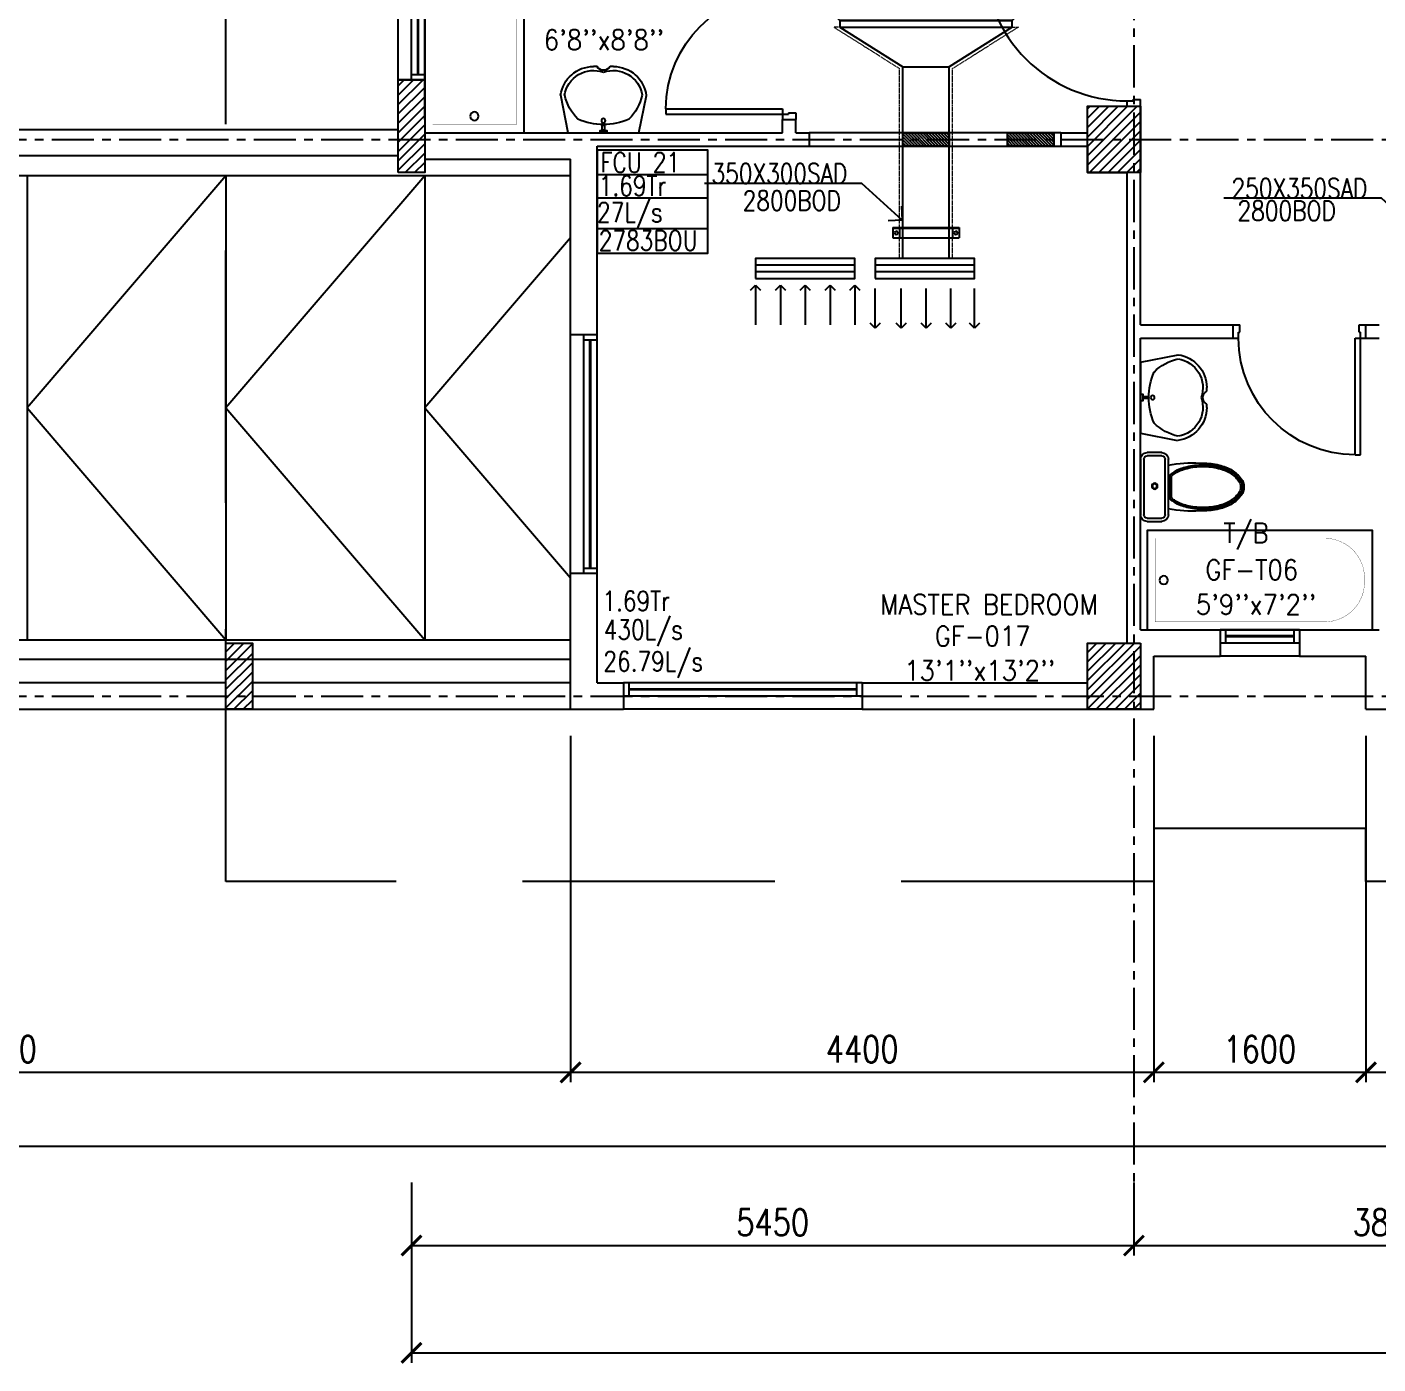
# Model space of a CAD drawing. Header units: millimetres. Extents: x -1288794 to 2153086, y -2701644 to -1428868.
# Drawn here: x 1095371 to 1105562, y -1514208 to -1504121 of the extents above; entities that cross this region are included whole.
import ezdxf

# ---------------------------------------------------------------- set-up
doc = ezdxf.new("R2010")
doc.units = ezdxf.units.MM
doc.header["$LTSCALE"] = 100
doc.header["$PDMODE"] = 34
for name, pattern in [('CENTER', [50.8, 31.75, -6.35, 6.35, -6.35]), ('DASHED2', [9.525, 6.35, -3.175]), ('HIDDEN', [9.525, 6.35, -3.175])]:
    doc.linetypes.add(name, pattern=pattern)
for name, color, linetype in [('A-ANNO-DIMS', 1, 'Continuous'), ('A-ANNO-TEXT', 8, 'Continuous'), ('A-AREA', 8, 'CENTER'), ('A-DOOR', 4, 'Continuous'), ('A-FLOR-OVHD', 4, 'DASHED2'), ('A-FLOR-PFIX', 8, 'Continuous'), ('A-GLAZ', 5, 'Continuous'), ('A-GRID', 253, 'CENTER'), ('A-WALL-FULL', 8, 'Continuous'), ('AC-FD', 1, 'Continuous'), ('AC-SAD', 3, 'Continuous'), ('AC-SAD TEXT', 3, 'Continuous'), ('AC-WALL OPENING', 1, 'Continuous'), ('FCU-AC', 160, 'Continuous'), ('HATCH', 251, 'Continuous'), ('L-WALK', 8, 'Continuous'), ('M-HANGER', 30, 'Continuous'), ('RETURN GRILL RIGHT', 1, 'Continuous'), ('S-COL- HACT.', 9, 'Continuous'), ('S-COL.', 8, 'Continuous'), ('SUPPLY GRILL RIGHT', 3, 'Continuous')]:
    doc.layers.add(name, color=color, linetype=linetype)
doc.layers.add('INSULATION', color=1, linetype='Continuous', lineweight=5)
doc.styles.add('ROMANS', font='romans.shx', dxfattribs={"width": 0.8})
doc.styles.add('SIMPLEX', font='simplex.shx', dxfattribs={"width": 0.8})
doc.dimstyles.new('100 of DIM2', dxfattribs={"dimscale": 0, "dimtxt": 200, "dimasz": 150, "dimexe": 75, "dimexo": 200, "dimgap": 75, "dimtad": 1, "dimdec": 0, "dimrnd": 5, "dimzin": 0, "dimdsep": 46, "dimtxsty": 'ROMANS', "dimblk": 'ARCHTICK', "dimcen": 100, "dimclrd": 94, "dimclre": 94, "dimclrt": 2, "dimadec": 0, "dimazin": 0, "dimtfac": 1, "dimtdec": 0, "dimtofl": 0, "dimtmove": 2, "dimatfit": 3, "dimldrblk": 'OPEN90', "dimfxl": 75, "dimtolj": 1, "dimtzin": 0, "dimarcsym": 0})
pattern_1 = [(45, (2220225.743, -1109556.65), (-35.355339, 35.355339), [])]

# ---------------------------------------------------------------- blocks, each defined once
blk = doc.blocks.new('D-100-R1')
for p, q in [((-80, 980), (-80, 100)), ((-80, 980), (-40, 980)), ((-40, 980), (-40, 55)), ((-1000, 100), (-1000, 0)), ((-1000, 100), (-960, 100)), ((-960, 100), (-960, 55)), ((-960, 55), (-950, 55)), ((-950, 55), (-950, 0)), ((-80, 100), (0, 100)), ((-50, 55), (-50, 0)), ((-50, 55), (-40, 55)), ((-50, 0), (0, 0)), ((0, 100), (0, 0)), ((-1000, 0), (-950, 0))]:
    blk.add_line(p, q)
at = {"linetype": 'Continuous'}
blk.add_arc((-80, 100), 880, 90, 180, dxfattribs=at)
blk = doc.blocks.new('D-120-R1')
for p, q in [((-80, 1180), (-40, 1180)), ((-80, 1180), (-80, 100)), ((-40, 1180), (-40, 55)), ((-1200, 100), (-1160, 100)), ((-1200, 100), (-1200, 0)), ((-1160, 100), (-1160, 55)), ((-1160, 55), (-1150, 55)), ((-1150, 55), (-1150, 0)), ((-80, 100), (0, 100)), ((-50, 55), (-40, 55)), ((-50, 55), (-50, 0)), ((-50, 0), (0, 0)), ((0, 100), (0, 0)), ((-1200, 0), (-1150, 0))]:
    blk.add_line(p, q)
at = {"linetype": 'Continuous'}
blk.add_arc((-80, 100), 1080, 90, 180, dxfattribs=at)
blk = doc.blocks.new('LAV-4')
for p, q in [((-266, 0), (-322, -283)), ((-266, 0), (268, 0)), ((268, 0), (324, -280)), ((-48, -500), (-75, -500)), ((75, -500), (50, -500))]:
    blk.add_line(p, q)
for points in [[(-25, 0), (-25, -18), (25, -18), (25, 0)], [(-9, -20), (-9, -57), (8, -57), (8, -20)]]:
    blk.add_lwpolyline(points, close=True)
blk.add_circle((0, -91), 15.4)
for centre, radius, start, end in [((0, -539), 477, 66.1261, 113.874), ((74, -366), 375, 135.3333, 167.1432), ((-74, -366), 375, 12.5199, 44.6667), ((-75, -250), 250, 187.6784, 270), ((-75, -250), 220, 188.5814, 289.9523), ((75, -250), 220, 250.0878, 350.8515), ((75, -250), 250, 270, 353.0121), ((1, -527), 55.9, 28.7827, 151.2173), ((50, -499), 0, 238.1883, 0)]:
    blk.add_arc(centre, radius, start, end)
blk = doc.blocks.new('BT-2')
blk.add_lwpolyline([(0, 750), (1700, 750), (1700, 0), (0, 0)], close=True)
at = {"const_width": 2}
blk.add_lwpolyline([(60, 690), (1340, 690, -0.414214), (1640, 390), (1640, 360, -0.414214), (1340, 60), (60, 60)], format="xyb", close=True, dxfattribs=at)
blk.add_circle((125, 375), 31.9)
blk = doc.blocks.new('W-180')
for p, q in [((1800, 100), (0, 100)), ((1800, 0), (0, 0)), ((40, 0), (40, 100)), ((1760, 100), (1760, 0))]:
    blk.add_line(p, q)
at = {"linetype": 'Continuous'}
for p, q in [((1760, 53), (40, 53)), ((1760, 47), (40, 47))]:
    blk.add_line(p, q, dxfattribs=at)
blk = doc.blocks.new('W-60')
for p, q in [((600, 100), (0, 100)), ((600, 0), (0, 0)), ((40, 0), (40, 100)), ((560, 100), (560, 0))]:
    blk.add_line(p, q)
at = {"linetype": 'Continuous'}
for p, q in [((560, 53), (40, 53)), ((560, 47), (40, 47))]:
    blk.add_line(p, q, dxfattribs=at)
blk = doc.blocks.new('WC-1')
for p, q in [((-210, 0), (210, 0)), ((-260, -160), (-260, -50)), ((-235, -160), (-235, -50)), ((-210, -25), (210, -25)), ((235, -50), (235, -160)), ((260, -50), (260, -160)), ((210, -185), (-210, -185)), ((210, -210), (-210, -210)), ((91, -223), (-91, -223)), ((86, -235), (-86, -235))]:
    blk.add_line(p, q)
for radius in [22.1, 17.1]:
    blk.add_circle((-6, -107), radius)
for centre, radius, start, end in [((-210, -50), 50, 90, 180), ((-210, -50), 25, 90, 180), ((210, -50), 50, 360, 90), ((210, -50), 25, 360, 90), ((-210, -160), 50, 180, 270), ((-210, -160), 25, 180, 270), ((210, -160), 25, 270, 360), ((210, -160), 50, 270, 360), ((722, -383), 904, 168.9529, 184.0632), ((178, -428), 341, 149.8586, 166.4766), ((178, -428), 328, 149.8586, 166.4766), ((69, -365), 214, 138.4152, 149.8586), ((69, -365), 201, 139.9943, 149.8586), ((-69, -365), 201, 30.1414, 40.0057), ((-69, -365), 214, 30.1414, 41.5848), ((-178, -428), 328, 13.5234, 30.1414), ((-178, -428), 341, 13.5234, 30.1414), ((352, -470), 520, 166.4766, 180), ((352, -470), 507, 166.4766, 180), ((-352, -470), 507, 360, 13.5234), ((-352, -470), 520, 360, 13.5234), ((352, -470), 532, 177.5541, 180), ((352, -470), 532, 180, 193.5234), ((352, -470), 520, 180, 193.5234), ((352, -470), 507, 180, 193.5234), ((-352, -470), 507, 346.4766, 360), ((-352, -470), 520, 346.4766, 360), ((-352, -470), 532, 346.4766, 360), ((-352, -470), 532, 360, 2.4459), ((178, -512), 353, 193.5234, 210.1414), ((178, -512), 341, 193.5234, 210.1414), ((178, -512), 328, 193.5234, 210.1414), ((-178, -512), 328, 329.8586, 346.4766), ((-178, -512), 341, 329.8586, 346.4766), ((-178, -512), 353, 329.8586, 346.4766), ((69, -575), 226, 210.1414, 234.4972), ((69, -575), 214, 210.1414, 234.4972), ((69, -575), 201, 210.1414, 234.4972), ((-69, -575), 201, 305.5028, 329.8586), ((-69, -575), 214, 305.5028, 329.8586), ((-69, -575), 226, 305.5028, 329.8586), ((0, -672), 108, 234.4972, 270), ((0, -672), 95.9, 234.4972, 270), ((0, -672), 83.4, 234.4972, 270), ((0, -672), 83.4, 270, 305.5028), ((0, -672), 95.9, 270, 305.5028), ((0, -672), 108, 270, 305.5028)]:
    blk.add_arc(centre, radius, start, end)
at = {"linetype": 'Continuous', "ltscale": 50}
blk.add_arc((-722, -383), 904, 355.9368, 11.0471, dxfattribs=at)
blk = doc.blocks.new('_ArchTick')
at = {"color": 0, "linetype": 'ByBlock', "const_width": 0.15}
blk.add_lwpolyline([(-0.5, -0.5), (0.5, 0.5)], dxfattribs=at)
blk = doc.blocks.new('*D473')
at = {"layer": 'A-ANNO-DIMS', "color": 94, "lineweight": -2, "ltscale": 3, "transparency": 16777216}
for p, q in [((1098271, -1512840), (1098271, -1513390)), ((1103721, -1512840), (1103721, -1513390)), ((1098271, -1513315), (1103721, -1513315))]:
    blk.add_line(p, q, dxfattribs=at)
at = {"layer": 'Defpoints', "color": 0, "ltscale": 3, "transparency": 16777216}
for p in [(1098271, -1512640), (1103721, -1512640), (1103721, -1513315)]:
    blk.add_point(p, dxfattribs=at)
at = {"layer": 'A-ANNO-DIMS', "color": 94, "lineweight": -2, "ltscale": 3, "transparency": 16777216, "xscale": 150, "yscale": 150, "zscale": 150, "rotation": 180}
blk.add_blockref('_ArchTick', (1098271, -1513315), dxfattribs=at)
at = {"layer": 'A-ANNO-DIMS', "color": 94, "lineweight": -2, "ltscale": 3, "transparency": 16777216, "xscale": 150, "yscale": 150, "zscale": 150}
blk.add_blockref('_ArchTick', (1103721, -1513315), dxfattribs=at)
at = {"layer": 'A-ANNO-DIMS', "color": 2, "ltscale": 3, "transparency": 16777216, "insert": (1100996, -1513140), "char_height": 200, "attachment_point": 5, "style": 'ROMANS'}
blk.add_mtext('\\A1;5450', dxfattribs=at)
blk = doc.blocks.new('_Open90')
at = {"color": 0, "linetype": 'ByBlock', "lineweight": -2}
for p, q in [((0, 0), (-1, 0)), ((-0.5, 0.5), (0, 0)), ((0, 0), (-0.5, -0.5))]:
    blk.add_line(p, q, dxfattribs=at)
blk = doc.blocks.new('*D474')
at = {"layer": 'A-ANNO-DIMS', "color": 94, "lineweight": -2, "ltscale": 3, "transparency": 16777216}
for p, q in [((1103721, -1512840), (1103721, -1513390)), ((1107571, -1513115), (1107571, -1513240)), ((1103721, -1513315), (1107571, -1513315))]:
    blk.add_line(p, q, dxfattribs=at)
at = {"layer": 'Defpoints', "color": 0, "ltscale": 3, "transparency": 16777216}
for p in [(1103721, -1512640), (1107571, -1513315), (1107571, -1513315)]:
    blk.add_point(p, dxfattribs=at)
at = {"layer": 'A-ANNO-DIMS', "color": 94, "lineweight": -2, "ltscale": 3, "transparency": 16777216, "xscale": 150, "yscale": 150, "zscale": 150, "rotation": 180}
blk.add_blockref('_ArchTick', (1103721, -1513315), dxfattribs=at)
at = {"layer": 'A-ANNO-DIMS', "color": 94, "lineweight": -2, "ltscale": 3, "transparency": 16777216, "xscale": 150, "yscale": 150, "zscale": 150}
blk.add_blockref('_ArchTick', (1107571, -1513315), dxfattribs=at)
at = {"layer": 'A-ANNO-DIMS', "color": 2, "ltscale": 3, "transparency": 16777216, "insert": (1105646, -1513140), "char_height": 200, "attachment_point": 5, "style": 'ROMANS'}
blk.add_mtext('\\A1;3850', dxfattribs=at)
blk = doc.blocks.new('*D478')
at = {"layer": 'A-ANNO-DIMS', "color": 94, "lineweight": -2, "ltscale": 3, "transparency": 16777216}
for p, q in [((1098271, -1512975), (1098271, -1514200)), ((1123771, -1512975), (1123771, -1514200)), ((1098271, -1514125), (1123771, -1514125))]:
    blk.add_line(p, q, dxfattribs=at)
at = {"layer": 'Defpoints', "color": 0, "ltscale": 3, "transparency": 16777216}
for p in [(1098271, -1512775), (1123771, -1512775), (1123771, -1514125)]:
    blk.add_point(p, dxfattribs=at)
at = {"layer": 'A-ANNO-DIMS', "color": 94, "lineweight": -2, "ltscale": 3, "transparency": 16777216, "xscale": 150, "yscale": 150, "zscale": 150, "rotation": 180}
blk.add_blockref('_ArchTick', (1098271, -1514125), dxfattribs=at)
at = {"layer": 'A-ANNO-DIMS', "color": 94, "lineweight": -2, "ltscale": 3, "transparency": 16777216, "xscale": 150, "yscale": 150, "zscale": 150}
blk.add_blockref('_ArchTick', (1123771, -1514125), dxfattribs=at)
at = {"layer": 'A-ANNO-DIMS', "color": 2, "ltscale": 3, "transparency": 16777216, "insert": (1111021, -1513950), "char_height": 200, "attachment_point": 5, "style": 'ROMANS'}
blk.add_mtext('\\A1;25500', dxfattribs=at)
blk = doc.blocks.new('*D483')
at = {"layer": 'A-ANNO-DIMS', "color": 94, "linetype": 'Continuous', "lineweight": -2, "ltscale": 3, "transparency": 16777216}
for p, q in [((1105471, -1509469), (1105471, -1512083)), ((1109771, -1509469), (1109771, -1512083)), ((1109771, -1512008), (1105471, -1512008))]:
    blk.add_line(p, q, dxfattribs=at)
at = {"layer": 'Defpoints', "color": 0, "linetype": 'Continuous', "ltscale": 3, "transparency": 16777216}
for p in [(1105471, -1509269), (1109771, -1509269), (1105471, -1512008)]:
    blk.add_point(p, dxfattribs=at)
at = {"layer": 'A-ANNO-DIMS', "color": 94, "linetype": 'Continuous', "lineweight": -2, "ltscale": 3, "transparency": 16777216, "xscale": 150, "yscale": 150, "zscale": 150, "rotation": 180}
blk.add_blockref('_ArchTick', (1105471, -1512008), dxfattribs=at)
at = {"layer": 'A-ANNO-DIMS', "color": 94, "linetype": 'Continuous', "lineweight": -2, "ltscale": 3, "transparency": 16777216, "xscale": 150, "yscale": 150, "zscale": 150}
blk.add_blockref('_ArchTick', (1109771, -1512008), dxfattribs=at)
at = {"layer": 'A-ANNO-DIMS', "color": 2, "linetype": 'Continuous', "ltscale": 3, "transparency": 16777216, "insert": (1107621, -1511833), "char_height": 200, "attachment_point": 5, "style": 'ROMANS'}
blk.add_mtext('\\A1;4300', dxfattribs=at)
blk = doc.blocks.new('*D484')
at = {"layer": 'A-ANNO-DIMS', "color": 94, "linetype": 'Continuous', "lineweight": -2, "ltscale": 3, "transparency": 16777216}
for p, q in [((1103871, -1509469), (1103871, -1512083)), ((1105471, -1509469), (1105471, -1512083)), ((1105471, -1512008), (1103871, -1512008))]:
    blk.add_line(p, q, dxfattribs=at)
at = {"layer": 'Defpoints', "color": 0, "linetype": 'Continuous', "ltscale": 3, "transparency": 16777216}
for p in [(1103871, -1509269), (1105471, -1509269), (1103871, -1512008)]:
    blk.add_point(p, dxfattribs=at)
at = {"layer": 'A-ANNO-DIMS', "color": 94, "linetype": 'Continuous', "lineweight": -2, "ltscale": 3, "transparency": 16777216, "xscale": 150, "yscale": 150, "zscale": 150, "rotation": 180}
blk.add_blockref('_ArchTick', (1103871, -1512008), dxfattribs=at)
at = {"layer": 'A-ANNO-DIMS', "color": 94, "linetype": 'Continuous', "lineweight": -2, "ltscale": 3, "transparency": 16777216, "xscale": 150, "yscale": 150, "zscale": 150}
blk.add_blockref('_ArchTick', (1105471, -1512008), dxfattribs=at)
at = {"layer": 'A-ANNO-DIMS', "color": 2, "linetype": 'Continuous', "ltscale": 3, "transparency": 16777216, "insert": (1104671, -1511833), "char_height": 200, "attachment_point": 5, "style": 'ROMANS'}
blk.add_mtext('\\A1;1600', dxfattribs=at)
blk = doc.blocks.new('*D479')
at = {"layer": 'A-ANNO-DIMS', "color": 94, "linetype": 'Continuous', "lineweight": -2, "ltscale": 3, "transparency": 16777216}
for p, q in [((1099471, -1509469), (1099471, -1512083)), ((1103871, -1509469), (1103871, -1512083)), ((1103871, -1512008), (1099471, -1512008))]:
    blk.add_line(p, q, dxfattribs=at)
at = {"layer": 'Defpoints', "color": 0, "linetype": 'Continuous', "ltscale": 3, "transparency": 16777216}
for p in [(1099471, -1509269), (1103871, -1509269), (1099471, -1512008)]:
    blk.add_point(p, dxfattribs=at)
at = {"layer": 'A-ANNO-DIMS', "color": 94, "linetype": 'Continuous', "lineweight": -2, "ltscale": 3, "transparency": 16777216, "xscale": 150, "yscale": 150, "zscale": 150, "rotation": 180}
blk.add_blockref('_ArchTick', (1099471, -1512008), dxfattribs=at)
at = {"layer": 'A-ANNO-DIMS', "color": 94, "linetype": 'Continuous', "lineweight": -2, "ltscale": 3, "transparency": 16777216, "xscale": 150, "yscale": 150, "zscale": 150}
blk.add_blockref('_ArchTick', (1103871, -1512008), dxfattribs=at)
at = {"layer": 'A-ANNO-DIMS', "color": 2, "linetype": 'Continuous', "ltscale": 3, "transparency": 16777216, "insert": (1101671, -1511833), "char_height": 200, "attachment_point": 5, "style": 'ROMANS'}
blk.add_mtext('\\A1;4400', dxfattribs=at)
blk = doc.blocks.new('*D480')
at = {"layer": 'A-ANNO-DIMS', "color": 94, "linetype": 'Continuous', "lineweight": -2, "ltscale": 3, "transparency": 16777216}
for p, q in [((1090871, -1509469), (1090871, -1512083)), ((1099471, -1509469), (1099471, -1512083)), ((1099471, -1512008), (1090871, -1512008))]:
    blk.add_line(p, q, dxfattribs=at)
at = {"layer": 'Defpoints', "color": 0, "linetype": 'Continuous', "ltscale": 3, "transparency": 16777216}
for p in [(1090871, -1509269), (1099471, -1509269), (1090871, -1512008)]:
    blk.add_point(p, dxfattribs=at)
at = {"layer": 'A-ANNO-DIMS', "color": 94, "linetype": 'Continuous', "lineweight": -2, "ltscale": 3, "transparency": 16777216, "xscale": 150, "yscale": 150, "zscale": 150, "rotation": 180}
blk.add_blockref('_ArchTick', (1090871, -1512008), dxfattribs=at)
at = {"layer": 'A-ANNO-DIMS', "color": 94, "linetype": 'Continuous', "lineweight": -2, "ltscale": 3, "transparency": 16777216, "xscale": 150, "yscale": 150, "zscale": 150}
blk.add_blockref('_ArchTick', (1099471, -1512008), dxfattribs=at)
at = {"layer": 'A-ANNO-DIMS', "color": 2, "linetype": 'Continuous', "ltscale": 3, "transparency": 16777216, "insert": (1095171, -1511833), "char_height": 200, "attachment_point": 5, "style": 'ROMANS'}
blk.add_mtext('\\A1;8600', dxfattribs=at)
blk = doc.blocks.new('fcu 2 tr')
h = blk.add_hatch()
h.set_pattern_fill('NET', color=3)
h.paths.add_polyline_path([(80954, -1588493), (79654, -1588493), (79654, -1588543), (80954, -1588543)])
at = {"layer": 'FCU-AC', "color": 1}
for p, q in [((80954, -1587730), (79654, -1587730)), ((79654, -1587730), (79654, -1587780)), ((80954, -1587780), (80954, -1587730)), ((79654, -1587780), (80954, -1587780)), ((80954, -1587930), (79654, -1587930)), ((79654, -1587930), (79654, -1587980)), ((80954, -1587980), (80954, -1587930)), ((79654, -1587980), (80954, -1587980))]:
    blk.add_line(p, q, dxfattribs=at)
at = {"layer": 'FCU-AC'}
for p, q in [((79654, -1587780), (79629, -1587805)), ((80979, -1587805), (79629, -1587805)), ((79654, -1587830), (79629, -1587805)), ((79654, -1587830), (79629, -1587855)), ((80954, -1587780), (79654, -1587780)), ((80954, -1587830), (79654, -1587830)), ((80954, -1587830), (79654, -1587830)), ((80954, -1587780), (80979, -1587805)), ((80954, -1587830), (80979, -1587805)), ((80954, -1587830), (80979, -1587855)), ((80979, -1587855), (79629, -1587855)), ((79654, -1587880), (79629, -1587855)), ((79654, -1587880), (79629, -1587905)), ((80979, -1587905), (79629, -1587905)), ((79654, -1587930), (79629, -1587905)), ((80954, -1587880), (79654, -1587880)), ((80954, -1587880), (79654, -1587880)), ((80954, -1587880), (80979, -1587855)), ((80954, -1587880), (80979, -1587905)), ((80954, -1587930), (80979, -1587905))]:
    blk.add_line(p, q, dxfattribs=at)
blk.add_lwpolyline([(79604, -1588493), (81004, -1588493), (81004, -1587980), (79604, -1587980)], close=True, dxfattribs=at)
at = {"layer": 'FCU-AC', "color": 6}
for points in [[(79529, -1588093), (81079, -1588093), (81079, -1588043), (79529, -1588043)], [(79529, -1588393), (81079, -1588393), (81079, -1588343), (79529, -1588343)]]:
    blk.add_lwpolyline(points, close=True, dxfattribs=at)
at = {"layer": 'FCU-AC', "color": 3}
blk.add_lwpolyline([(79654, -1588543), (80954, -1588543), (80954, -1588493), (79654, -1588493)], close=True, dxfattribs=at)
at = {"layer": 'FCU-AC', "color": 6}
for centre in [(79566, -1588068), (81041, -1588068), (79566, -1588368), (81041, -1588368)]:
    blk.add_circle(centre, 12.5, dxfattribs=at)
blk = doc.blocks.new('*U424')
at = {"linetype": 'Continuous'}
for p, q in [((-38, -231), (-38, 269)), ((42, 269), (-38, 269)), ((42, 219), (-38, 219)), ((37, -231), (37, 269)), ((42, -231), (42, 269)), ((42, -181), (-38, -181)), ((42, -231), (-38, -231))]:
    blk.add_line(p, q, dxfattribs=at)
for centre in [(0, 244), (0, -206)]:
    blk.add_circle(centre, 12.5, dxfattribs=at)
blk = doc.blocks.new('SUPPLY GRILL RIGHT')
at = {"layer": 'SUPPLY GRILL RIGHT'}
for p, q in [((375, 25), (-375, 25)), ((375, -25), (375, 25)), ((375, -25), (-375, -25)), ((375, -75), (375, -25))]:
    blk.add_line(p, q, dxfattribs=at)
blk.add_lwpolyline([(-375, -75), (375, -75), (375, 75), (-375, 75)], close=True, dxfattribs=at)
for points in [[(-375, -450), (-375, -150)], [(-178.5, -450), (-178.5, -150)], [(9, -450), (9, -150)], [(196.5, -450), (196.5, -150)], [(375, -450), (375, -150)]]:
    blk.add_leader(points, dimstyle='100 of DIM2', override={"dimscale": 1, "dimasz": 75, "dimtad": 0, "dimclrd": 0, "dimfxl": 0.2}, dxfattribs=at)
blk = doc.blocks.new('RETURN GRILL RIGHT')
at = {"layer": 'RETURN GRILL RIGHT'}
for p, q in [((375, 25), (-375, 25)), ((375, -25), (-375, -25))]:
    blk.add_line(p, q, dxfattribs=at)
blk.add_lwpolyline([(-375, -75), (375, -75), (375, 75), (-375, 75)], close=True, dxfattribs=at)
for points in [[(-375, -125), (-375, -425)], [(-187.5, -125), (-187.5, -425)], [(0, -125), (0, -425)], [(187.5, -125), (187.5, -425)], [(375, -125), (375, -425)]]:
    blk.add_leader(points, dimstyle='100 of DIM2', override={"dimscale": 1, "dimasz": 75, "dimtad": 0, "dimclrd": 0, "dimfxl": 0.2}, dxfattribs=at)

msp = doc.modelspace()

# ---------------------------------------------------------------- hatches: boundary and pattern name
at = {"layer": 'AC-FD', "linetype": 'ByBlock'}
h = msp.add_hatch(dxfattribs=at)
h.set_pattern_fill('ANSI31', color=256, scale=5, angle=90, style=0)
h.set_pattern_definition([(135, (-489457.18, -1566958.634), (-11.22532015, -11.22532015), [])])
h.paths.add_polyline_path([(1102327.9, -1505018.7), (1102327.9, -1504918.7), (1101977.9, -1504918.6), (1101977.9, -1505018.6)])
at = {"layer": 'AC-WALL OPENING', "linetype": 'ByBlock'}
h = msp.add_hatch(dxfattribs=at)
h.set_pattern_fill('ANSI31', color=256, scale=5, angle=-90, style=0)
h.set_pattern_definition([(315, (2694416.516, -1442978.635), (11.22532015, 11.22532015), [])])
h.paths.add_polyline_path([(1102766.5, -1504918.6), (1102766.5, -1505018.6), (1103116.5, -1505018.6), (1103116.5, -1504918.6)])
at = {"layer": 'S-COL- HACT.', "linetype": 'Continuous', "ltscale": 3}
h = msp.add_hatch(dxfattribs=at)
h.set_pattern_fill('ANSI31', color=256, scale=400, style=0)
h.set_pattern_definition(pattern_1)
h.paths.add_polyline_path([(1098170.6, -1505218.6), (1098170.6, -1504518.6), (1098370.6, -1504518.6), (1098370.6, -1505218.6)])
h = msp.add_hatch(dxfattribs=at)
h.set_pattern_fill('ANSI31', color=256, scale=400, style=0)
h.set_pattern_definition(pattern_1)
h.paths.add_polyline_path([(1103770.6, -1504718.6), (1103770.6, -1505218.6), (1103370.6, -1505218.6), (1103370.6, -1504718.6)])
h = msp.add_hatch(dxfattribs=at)
h.set_pattern_fill('ANSI31', color=256, scale=400, style=0)
h.set_pattern_definition(pattern_1)
h.paths.add_polyline_path([(1097070.6, -1508768.6), (1097070.6, -1509268.6), (1096870.6, -1509268.6), (1096870.6, -1508768.6)])
h = msp.add_hatch(dxfattribs=at)
h.set_pattern_fill('ANSI31', color=256, scale=400, style=0)
h.set_pattern_definition(pattern_1)
h.paths.add_polyline_path([(1103770.6, -1508768.6), (1103770.6, -1509268.6), (1103370.6, -1509268.6), (1103370.6, -1508768.6)])

# ---------------------------------------------------------------- linework, layer by layer
at = {"layer": 'A-AREA', "linetype": 'Continuous', "ltscale": 3}
for p, q in [((1090870.6, -1504893.6), (1098170.6, -1504893.6)), ((1098170.6, -1505093.6), (1090870.6, -1505093.6)), ((1096870.6, -1509068.6), (1090870.6, -1509068.6)), ((1099470.6, -1509068.6), (1097070.6, -1509068.6)), ((1090870.6, -1509268.6), (1099470.6, -1509268.6))]:
    msp.add_line(p, q, dxfattribs=at)
at = {"layer": 'A-AREA', "ltscale": 15}
msp.add_line((1125970.6, -1512568.6), (1090870.6, -1512568.6), dxfattribs=at)
at = {"layer": 'A-FLOR-OVHD', "linetype": 'Continuous', "ltscale": 3}
for p, q in [((1103170.6, -1504918.6), (1101270.6, -1504918.6)), ((1101270.6, -1505018.6), (1103170.6, -1505018.6))]:
    msp.add_line(p, q, dxfattribs=at)
at = {"layer": 'A-FLOR-OVHD', "ltscale": 3}
msp.add_lwpolyline([(1123870.6, -1509268.6), (1123870.6, -1510568.6), (1111070.6, -1510568.6), (1111070.6, -1509268.6), (1109770.6, -1509268.6), (1109770.6, -1510568.6), (1105470.6, -1510568.6), (1105470.6, -1510168.6), (1103870.6, -1510168.6), (1103870.6, -1510568.6), (1096870.6, -1510568.6), (1096870.6, -1500918.6), (1095870.6, -1500918.6), (1095870.6, -1496418.6)], dxfattribs=at)
msp.add_lwpolyline([(1123870.6, -1509268.6), (1123870.6, -1510568.6), (1111070.6, -1510568.6), (1111070.6, -1509268.6), (1109770.6, -1509268.6), (1109770.6, -1510568.6), (1105470.6, -1510568.6), (1105470.6, -1510168.6), (1103870.6, -1510168.6), (1103870.6, -1510568.6), (1096870.6, -1510568.6), (1096870.6, -1500918.6), (1095870.6, -1500918.6), (1095870.6, -1496418.6)], dxfattribs=at)
at = {"layer": 'A-GLAZ', "ltscale": 3}
for p, q in [((1098170.6, -1504518.6), (1098170.6, -1503918.6)), ((1099470.6, -1508243.6), (1099470.6, -1506443.6)), ((1104970.6, -1508868.6), (1104370.6, -1508868.6)), ((1101670.6, -1509268.6), (1099870.6, -1509268.6))]:
    msp.add_line(p, q, dxfattribs=at)
at = {"layer": 'A-GRID', "ltscale": 0.1}
for p, q in [((1103720.6, -1465142.6), (1103720.6, -1513277)), ((1086413.3, -1504968.6), (1129952.9, -1504968.6)), ((1086413.3, -1509168.6), (1129952.9, -1509168.6))]:
    msp.add_line(p, q, dxfattribs=at)
at = {"layer": 'A-WALL-FULL', "ltscale": 3}
for p, q in [((1098370.6, -1504518.6), (1098170.6, -1504518.6)), ((1098170.6, -1505218.6), (1098170.6, -1504518.6)), ((1098370.6, -1504818.6), (1098370.6, -1504518.6)), ((1098370.6, -1504818.6), (1098370.6, -1504518.6)), ((1103670.6, -1504718.6), (1103770.6, -1504718.6)), ((1103770.6, -1506368.6), (1103770.6, -1504718.6)), ((1101070.6, -1504818.6), (1101170.6, -1504818.6)), ((1101070.6, -1504918.6), (1101070.6, -1504818.6)), ((1101170.6, -1504918.6), (1101170.6, -1504818.6)), ((1098370.6, -1504918.6), (1101070.6, -1504918.6)), ((1101170.6, -1504918.6), (1101270.6, -1504918.6)), ((1101270.6, -1504918.6), (1101270.6, -1505018.6)), ((1103170.6, -1504918.6), (1103370.6, -1504918.6)), ((1103170.6, -1504918.6), (1103170.6, -1505018.6)), ((1099670.6, -1505018.6), (1101270.6, -1505018.6)), ((1099670.6, -1506443.6), (1099670.6, -1505018.6)), ((1103170.6, -1505018.6), (1103370.6, -1505018.6)), ((1098370.6, -1505118.6), (1099470.6, -1505118.6)), ((1098370.6, -1505118.6), (1098370.6, -1505218.6)), ((1099470.6, -1506443.6), (1099470.6, -1505118.6)), ((1098370.6, -1505218.6), (1098170.6, -1505218.6)), ((1103670.6, -1508768.6), (1103670.6, -1505218.6)), ((1103770.6, -1506368.6), (1104470.6, -1506368.6)), ((1104470.6, -1506468.6), (1104470.6, -1506368.6)), ((1105470.6, -1506468.6), (1105470.6, -1506368.6)), ((1105470.6, -1506368.6), (1105570.6, -1506368.6)), ((1099670.6, -1506443.6), (1099470.6, -1506443.6)), ((1103770.6, -1506468.6), (1104470.6, -1506468.6)), ((1103770.6, -1508668.6), (1103770.6, -1506468.6)), ((1105470.6, -1506468.6), (1105570.6, -1506468.6)), ((1099470.6, -1509268.6), (1099470.6, -1508243.6)), ((1099670.6, -1508243.6), (1099470.6, -1508243.6)), ((1099670.6, -1509068.6), (1099670.6, -1508243.6)), ((1103770.6, -1508668.6), (1104370.6, -1508668.6)), ((1104370.6, -1508668.6), (1104370.6, -1508868.6)), ((1104970.6, -1508668.6), (1105570.6, -1508668.6)), ((1104970.6, -1508668.6), (1104970.6, -1508868.6)), ((1103870.6, -1509268.6), (1103870.6, -1508868.6)), ((1103870.6, -1508868.6), (1104370.6, -1508868.6)), ((1104970.6, -1508868.6), (1105470.6, -1508868.6)), ((1105470.6, -1509268.6), (1105470.6, -1508868.6)), ((1099670.6, -1509068.6), (1099870.6, -1509068.6)), ((1099870.6, -1509068.6), (1099870.6, -1509268.6)), ((1101670.6, -1509068.6), (1103370.6, -1509068.6)), ((1101670.6, -1509068.6), (1101670.6, -1509268.6)), ((1099470.6, -1509268.6), (1099870.6, -1509268.6)), ((1101670.6, -1509268.6), (1103870.6, -1509268.6)), ((1105470.6, -1509268.6), (1106620.6, -1509268.6))]:
    msp.add_line(p, q, dxfattribs=at)
at = {"layer": 'A-WALL-FULL', "linetype": 'Continuous', "ltscale": 3}
for p, q in [((1103370.6, -1504918.6), (1103370.6, -1504718.6)), ((1103370.6, -1504718.6), (1103770.6, -1504718.6)), ((1103370.6, -1505018.6), (1103370.6, -1505218.6)), ((1103370.6, -1505218.6), (1103670.6, -1505218.6)), ((1103370.6, -1509068.6), (1103370.6, -1508768.6)), ((1103370.6, -1508768.6), (1103670.6, -1508768.6))]:
    msp.add_line(p, q, dxfattribs=at)
msp.add_lwpolyline([(1096870.6, -1508768.6), (1097070.6, -1508768.6), (1097070.6, -1509268.6), (1096870.6, -1509268.6)], close=True, dxfattribs=at)
at = {"layer": 'AC-FD', "linetype": 'ByBlock'}
msp.add_lwpolyline([(1101977.9, -1505018.6), (1101977.9, -1504918.6), (1102327.9, -1504918.7), (1102327.9, -1505018.7)], close=True, dxfattribs=at)
at = {"layer": 'AC-SAD'}
for p, q in [((1101502.9, -1504120.7), (1102802.9, -1504120.7)), ((1101502.9, -1504120.7), (1101977.9, -1504420.7)), ((1102802.9, -1504120.7), (1102327.9, -1504420.7)), ((1101977.9, -1505868.6), (1101977.9, -1504420.7)), ((1101977.9, -1504420.7), (1102327.9, -1504420.7)), ((1102327.9, -1505868.6), (1102327.9, -1504420.7))]:
    msp.add_line(p, q, dxfattribs=at)
at = {"layer": 'AC-SAD TEXT'}
for p, q in [((1099670.6, -1505233), (1100507.7, -1505233)), ((1099670.6, -1505410.6), (1100507.7, -1505410.6)), ((1099670.6, -1505641.8), (1100507.7, -1505641.8))]:
    msp.add_line(p, q, dxfattribs=at)
msp.add_lwpolyline([(1099670.6, -1505826.3), (1100507.7, -1505826.3), (1100507.7, -1505050.3), (1099670.6, -1505050.3)], close=True, dxfattribs=at)
at = {"layer": 'AC-WALL OPENING', "linetype": 'ByBlock'}
msp.add_lwpolyline([(1103116.5, -1504918.6), (1103116.5, -1505018.6), (1102766.5, -1505018.6), (1102766.5, -1504918.6)], close=True, dxfattribs=at)
at = {"layer": 'HATCH', "ltscale": 3}
for p, q in [((1095370.6, -1505243.6), (1095370.6, -1508743.6)), ((1096870.6, -1505243.6), (1096870.6, -1508743.6)), ((1098370.6, -1505243.6), (1098370.6, -1508743.6))]:
    msp.add_line(p, q, dxfattribs=at)
for points in [[(1096870.6, -1505243.6), (1095370.6, -1506993.6), (1096870.6, -1508743.6)], [(1098370.6, -1505243.6), (1096870.6, -1506993.6), (1098370.6, -1508743.6)], [(1099470.6, -1505710.3), (1098370.6, -1506993.6), (1099470.6, -1508277)]]:
    msp.add_lwpolyline(points, dxfattribs=at)
at = {"layer": 'INSULATION', "linetype": 'HIDDEN', "ltscale": 0.01}
for p, q in [((1101456.1, -1504120.7), (1101952.9, -1504434.5)), ((1101502.9, -1504120.7), (1101456.1, -1504120.7)), ((1102849.7, -1504120.7), (1102352.9, -1504434.5)), ((1102802.9, -1504120.7), (1102849.7, -1504120.7)), ((1101952.9, -1505868.6), (1101952.9, -1504434.5)), ((1102352.9, -1505868.6), (1102352.9, -1504434.5))]:
    msp.add_line(p, q, dxfattribs=at)
at = {"layer": 'L-WALK', "ltscale": 3}
for p, q in [((1098170.6, -1505093.6), (1089870.6, -1505093.6)), ((1099470.6, -1505243.6), (1089870.6, -1505243.6)), ((1093350.9, -1508743.6), (1099470.6, -1508743.6)), ((1099470.6, -1508893.6), (1089870.6, -1508893.6))]:
    msp.add_line(p, q, dxfattribs=at)
at = {"layer": 'S-COL.', "linetype": 'Continuous', "ltscale": 3}
for points in [[(1098170.6, -1505218.6), (1098170.6, -1504518.6), (1098370.6, -1504518.6), (1098370.6, -1505218.6)], [(1103770.6, -1504718.6), (1103770.6, -1505218.6), (1103370.6, -1505218.6), (1103370.6, -1504718.6)], [(1103770.6, -1504718.6), (1103770.6, -1505218.6), (1103370.6, -1505218.6), (1103370.6, -1504718.6)], [(1103770.6, -1504718.6), (1103770.6, -1505218.6), (1103370.6, -1505218.6), (1103370.6, -1504718.6)], [(1097070.6, -1508768.6), (1097070.6, -1509268.6), (1096870.6, -1509268.6), (1096870.6, -1508768.6)], [(1103770.6, -1508768.6), (1103770.6, -1509268.6), (1103370.6, -1509268.6), (1103370.6, -1508768.6)]]:
    msp.add_lwpolyline(points, close=True, dxfattribs=at)

# ---------------------------------------------------------------- block references
at = {"layer": 'A-DOOR', "ltscale": 3, "rotation": 90}
msp.add_blockref('D-120-R1', (1103770.6, -1503518.6), dxfattribs=at)
at = {"layer": 'A-DOOR', "ltscale": 3, "xscale": -1}
for p, rotation in [((1101170.6, -1504818.6), 90), ((1105470.6, -1506368.6), 180)]:
    msp.add_blockref('D-100-R1', p, dxfattribs=dict(at, rotation=rotation))
at = {"layer": 'A-FLOR-PFIX', "ltscale": 3, "xscale": -1}
for name, p, rotation in [('BT-2', (1098370.6, -1504918.6), 270), ('LAV-4', (1099718.9, -1504918.6), 180), ('LAV-4', (1103770.6, -1506916.5), 90), ('WC-1', (1103770.6, -1507591.6), 90), ('BT-2', (1103820.6, -1507918.6), 180)]:
    msp.add_blockref(name, p, dxfattribs=dict(at, rotation=rotation))
at = {"layer": 'A-GLAZ', "ltscale": 3, "xscale": -1}
for name, p, rotation in [('W-60', (1098370.6, -1503918.6), 90), ('W-180', (1099670.6, -1506443.6), 90), ('W-60', (1104370.6, -1508668.6), 180), ('W-180', (1099870.6, -1509068.6), 180)]:
    msp.add_blockref(name, p, dxfattribs=dict(at, rotation=rotation))
at = {"layer": 'FCU-AC', "rotation": 180}
msp.add_blockref('fcu 2 tr', (1182456.4, -3091850.7), dxfattribs=at)
at = {"layer": 'M-HANGER', "xscale": -1, "rotation": 270}
msp.add_blockref('*U424', (1102134.4, -1505674.4), dxfattribs=at)
at = {"layer": 'RETURN GRILL RIGHT'}
msp.add_blockref('RETURN GRILL RIGHT', (1101241.4, -1505943.6), dxfattribs=at)
at = {"layer": 'SUPPLY GRILL RIGHT'}
msp.add_blockref('SUPPLY GRILL RIGHT', (1102143.9, -1505943.6), dxfattribs=at)

# ---------------------------------------------------------------- texts
at = {"layer": 'A-ANNO-TEXT', "style": 'ROMANS', "width": 0.9}
for s, p in [("6'8''x8'8''", (1099268.7, -1504292.6)), ('T/B', (1104395.2, -1508013.1)), ('GF-T06', (1104259.6, -1508290.7)), ('MASTER BEDROOM', (1101805.1, -1508552.8)), ("5'9''x7'2''", (1104188.3, -1508552.7)), ('GF-017', (1102218.3, -1508791)), ("13'1''x13'2''", (1101988.5, -1509051.2))]:
    msp.add_text(s, height=150, dxfattribs=at).set_placement(p)
at = {"layer": 'AC-SAD TEXT', "style": 'SIMPLEX', "width": 0.8}
for s, p in [('FCU 21', (1099695.3, -1505216.9)), ('350X300SAD', (1100534.7, -1505300.7)), ('1.69Tr', (1099683.8, -1505393.4)), ('250X350SAD', (1104457.6, -1505413.3)), ('2800BOD', (1100769.8, -1505505.6)), ('27L/s', (1099670.6, -1505594)), ('2800BOD', (1104502.8, -1505581.5)), ('2783BOU', (1099683.8, -1505806.4)), ('1.69Tr', (1099711.5, -1508526.4)), ('430L/s', (1099720.9, -1508742.5)), ('26.79L/s', (1099718.5, -1508981.7))]:
    msp.add_text(s, height=150, dxfattribs=at).set_placement(p)

# ---------------------------------------------------------------- dimensions: what is measured, and where the dimension line sits
at = {"layer": 'A-ANNO-DIMS', "linetype": 'Continuous', "ltscale": 3}
for base, p1, p2, picture, middle in [((1090870.6, -1512007.6), (1099470.6, -1509268.6), (1090870.6, -1509268.6), '*D480', (1095170.6, -1511832.6)), ((1099470.6, -1512007.6), (1103870.6, -1509268.6), (1099470.6, -1509268.6), '*D479', (1101670.6, -1511832.6)), ((1103870.6, -1512007.6), (1105470.6, -1509268.6), (1103870.6, -1509268.6), '*D484', (1104670.6, -1511832.6)), ((1105470.6, -1512007.6), (1109770.6, -1509268.6), (1105470.6, -1509268.6), '*D483', (1107620.6, -1511832.6))]:
    dim = msp.add_linear_dim(base=base, p1=p1, p2=p2, dimstyle='100 of DIM2', override={"dimscale": 1}, dxfattribs=at)
    dim.commit()
    dim.dimension.update_dxf_attribs({"geometry": picture, "text_midpoint": middle})
at = {"layer": 'A-ANNO-DIMS', "ltscale": 3}
for base, p1, p2, picture, middle in [((1103720.6, -1513315.3), (1098270.6, -1512640), (1103720.6, -1512640), '*D473', (1100995.6, -1513140.3)), ((1107570.6, -1513315.3), (1103720.6, -1512640), (1107570.6, -1513315.3), '*D474', (1105645.6, -1513140.3)), ((1123770.6, -1514125.5), (1098270.6, -1512774.8), (1123770.6, -1512774.8), '*D478', (1111020.6, -1513950.5))]:
    dim = msp.add_linear_dim(base=base, p1=p1, p2=p2, dimstyle='100 of DIM2', override={"dimscale": 1}, dxfattribs=at)
    dim.commit()
    dim.dimension.update_dxf_attribs({"geometry": picture, "text_midpoint": middle})

# ---------------------------------------------------------------- leaders
at = {"layer": 'AC-SAD TEXT'}
for points in [[(1101973.3, -1505579.3), (1101668.1, -1505300.7), (1100482.1, -1505300.7)], [(1105894.1, -1505691.9), (1105588.9, -1505413.3), (1104398.2, -1505413.3)]]:
    msp.add_leader(points, dimstyle='100 of DIM2', override={"dimscale": 1, "dimtad": 0, "dimfxl": 0.2}, dxfattribs=at)

doc.saveas('drawing.dxf')
